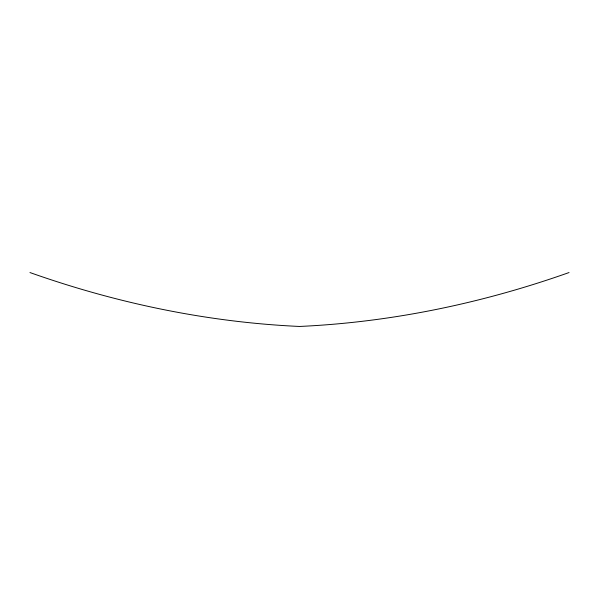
<?xml version="1.0" encoding="UTF-8"?>
<svg xmlns="http://www.w3.org/2000/svg" width="599" height="599" viewBox="0 0 599 599"><rect width="100%" height="100%" fill="white"/><g stroke="black" fill="none" stroke-linecap="round" stroke-linejoin="round"><path stroke-width="0.9" d="M569.05 272.545C482.322 303.266 391.484 322.247 299.5 326.455C207.516 322.247 116.678 303.266 29.95 272.545"/></g></svg>
